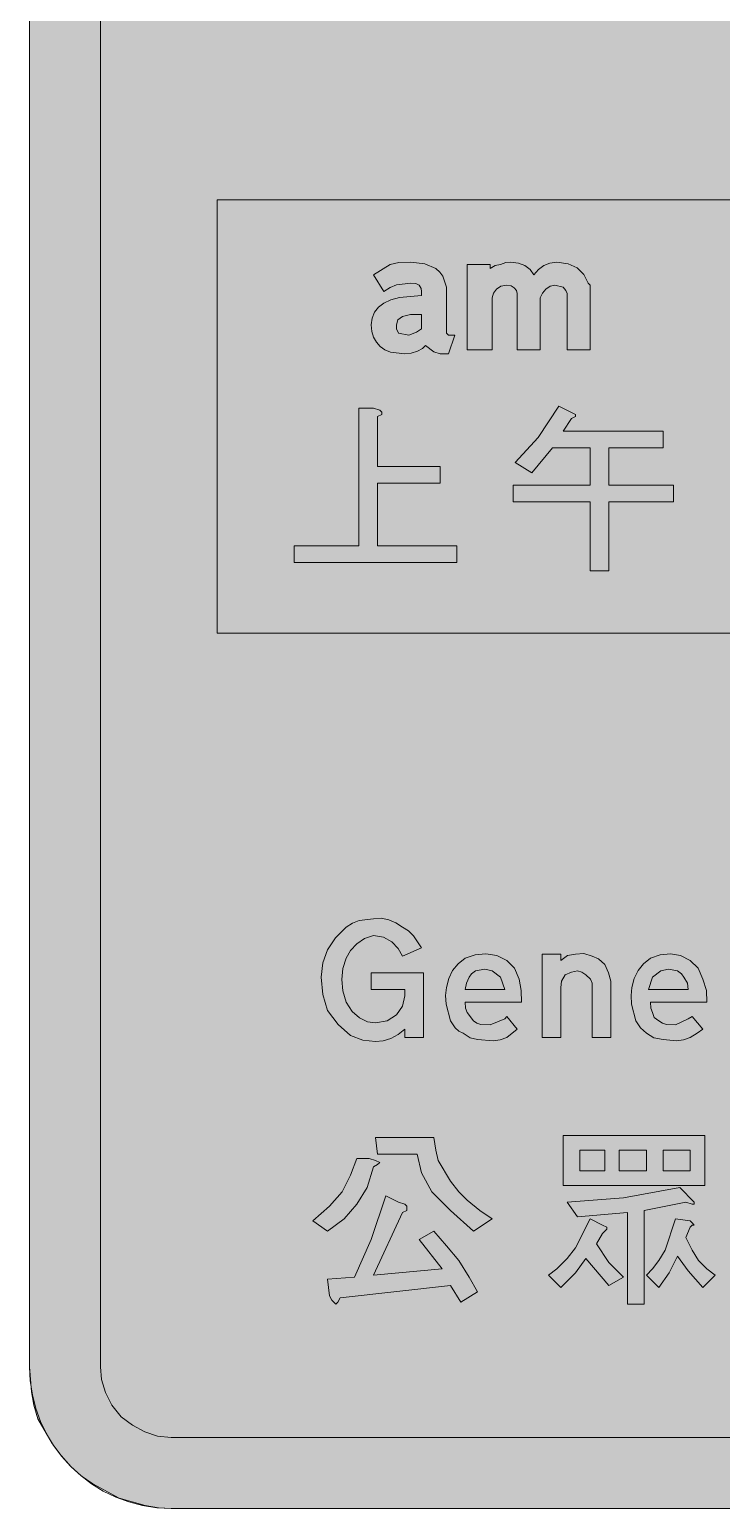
# Model space of a CAD drawing. Header units: metres. Extents: x 144 to 426, y 7 to 265.
# Drawn here: x 143.8 to 203.6, y 7.2 to 134.9 of the extents above; entities that cross this region are included whole.
import ezdxf

# ---------------------------------------------------------------- set-up
doc = ezdxf.new("R2010")
doc.units = ezdxf.units.M
for name, color, linetype, true_color in [('FILL_BLACK_000000', 7, 'Continuous', 0x000000), ('FILL_BLUE_0000FF', 7, 'Continuous', 0x0000ff), ('FILL_WHITE_FFFFFF', 7, 'Continuous', 0xffffff), ('STROKE_BLUE_0000FF', 7, 'Continuous', 0x0000ff)]:
    doc.layers.add(name, color=color, linetype=linetype, true_color=true_color)

msp = doc.modelspace()

# ---------------------------------------------------------------- hatches: boundary and pattern name
at = {"layer": 'FILL_BLACK_000000', "true_color": 0x000000}
h = msp.add_hatch(color=7, dxfattribs=at)
h.dxf.hatch_style = 1
h.paths.add_polyline_path([(177.64, 112.59), (177.48, 112.86), (177.19, 113.02), (176.76, 113.04), (175.52, 112.88), (174.96, 112.66), (174.42, 112.32), (173.52, 113.76), (174.96, 114.66), (175.72, 114.82), (176.76, 114.84), (177.97, 114.71), (178.9, 114.3), (179.25, 114), (179.52, 113.63), (179.82, 112.68), (179.82, 108.9), (179.84, 108.72), (180, 108.54), (180.54, 108.54), (180, 106.92), (179.3, 106.94), (178.74, 107.1), (178.02, 107.64), (177.76, 107.38), (177.32, 107.15), (176.78, 106.98), (176.22, 106.92), (175.01, 107.09), (174.52, 107.29), (174.1, 107.57), (173.78, 107.93), (173.54, 108.36), (173.39, 108.87), (173.34, 109.44), (173.41, 110.01), (173.61, 110.52), (173.95, 110.95), (174.42, 111.31), (175.03, 111.59), (175.77, 111.79), (177.66, 111.96), (177.66, 112.32), (177.64, 112.59)])
h.paths.add_polyline_path([(175.68, 108.72), (176.58, 108.54), (177.25, 108.81), (177.66, 109.08), (177.66, 110.34), (176.71, 110.32), (176.04, 110.16), (175.63, 109.87), (175.5, 109.44), (175.5, 109.08), (175.68, 108.72)], flags=16)
h = msp.add_hatch(color=7, dxfattribs=at)
h.dxf.hatch_style = 1
h.paths.add_polyline_path([(188.78, 112.77), (188.42, 112.52), (188.12, 112.18), (187.92, 111.78), (187.92, 107.28), (185.94, 107.28), (185.94, 112.14), (185.88, 112.4), (185.69, 112.64), (185.41, 112.8), (185.04, 112.86), (184.54, 112.77), (184.14, 112.52), (183.88, 112.18), (183.78, 111.78), (183.78, 107.28), (181.62, 107.28), (181.62, 114.66), (183.6, 114.66), (183.6, 114.3), (184.05, 114.55), (184.5, 114.66), (184.95, 114.82), (185.4, 114.84), (186.04, 114.77), (186.59, 114.57), (187.05, 114.23), (187.38, 113.76), (187.79, 114.23), (188.24, 114.57), (188.75, 114.77), (189.36, 114.84), (190.34, 114.71), (191.12, 114.35), (191.69, 113.78), (192.06, 113.04), (192.24, 112.86), (192.24, 107.28), (190.26, 107.28), (190.26, 112.14), (190.15, 112.41), (189.9, 112.68), (189.18, 112.86), (188.78, 112.77)])
h = msp.add_hatch(color=7, dxfattribs=at)
h.dxf.hatch_style = 1
h.paths.add_polyline_path([(174.06, 102.06), (174.24, 101.88), (174.24, 101.7), (173.88, 101.52), (173.88, 97.2), (179.28, 97.2), (179.28, 95.76), (173.88, 95.76), (173.88, 90.36), (180.72, 90.36), (180.72, 88.92), (166.68, 88.92), (166.68, 90.36), (172.26, 90.36), (172.26, 102.24), (173.52, 102.24), (174.06, 102.06)])
h = msp.add_hatch(color=7, dxfattribs=at)
h.dxf.hatch_style = 1
h.paths.add_polyline_path([(187.74, 99.72), (189.54, 102.42), (190.98, 101.7), (190.98, 101.52), (190.62, 101.34), (189.9, 100.26), (198.54, 100.26), (198.54, 98.82), (193.86, 98.82), (193.86, 95.58), (199.44, 95.58), (199.44, 94.14), (193.86, 94.14), (193.86, 88.2), (192.24, 88.2), (192.24, 94.14), (185.58, 94.14), (185.58, 95.58), (192.24, 95.58), (192.24, 98.82), (189, 98.82), (187.2, 96.66), (185.76, 97.56), (187.74, 99.72)])
at = {"layer": 'FILL_BLUE_0000FF', "true_color": 0x0000ff}
h = msp.add_hatch(color=7, dxfattribs=at)
h.dxf.hatch_style = 1
h.paths.add_polyline_path([(419.4, 19.44), (419.36, 18.36), (419.04, 17.28), (418.46, 16.2), (417.6, 15.12), (416.68, 14.42), (415.62, 13.86), (414.45, 13.46), (413.28, 13.32), (156.06, 13.32), (154.88, 13.45), (153.77, 13.82), (152.72, 14.38), (151.74, 15.12), (150.93, 16.12), (150.37, 17.21), (150.04, 18.33), (149.94, 19.44), (149.94, 252.72), (150.04, 253.83), (150.37, 254.95), (150.93, 256.04), (151.74, 257.04), (152.66, 257.83), (153.72, 258.48), (154.89, 258.73), (156.06, 258.84), (413.28, 258.84), (414.49, 258.71), (415.64, 258.35), (416.7, 257.78), (417.6, 257.04), (418.41, 256.14), (418.97, 255.08), (419.3, 253.93), (419.4, 252.72), (419.4, 19.44)])
at = {"layer": 'FILL_WHITE_FFFFFF', "true_color": 0xffffff}
h = msp.add_hatch(color=7, dxfattribs=at)
h.dxf.hatch_style = 1
h.paths.add_polyline_path([(156.06, 7.2), (154.95, 7.26), (153.81, 7.45), (151.56, 8.1), (149.29, 9.32), (148.29, 10.02), (147.42, 10.8), (146.54, 11.78), (145.78, 12.8), (144.54, 14.94), (144.2, 16.12), (143.98, 17.26), (143.82, 19.44), (143.82, 252.72), (143.98, 254.97), (144.2, 256.11), (144.54, 257.22), (145.12, 258.37), (145.78, 259.43), (146.54, 260.41), (147.42, 261.36), (148.29, 262.24), (149.29, 262.98), (150.38, 263.59), (151.56, 264.06), (152.67, 264.5), (153.81, 264.78), (156.06, 264.96), (413.28, 264.96), (415.53, 264.78), (416.67, 264.5), (417.78, 264.06), (418.96, 263.59), (420.07, 262.98), (421.12, 262.24), (422.1, 261.36), (423.58, 259.43), (424.23, 258.37), (424.8, 257.22), (425.14, 256.11), (425.36, 254.97), (425.52, 252.72), (425.52, 19.44), (425.36, 17.26), (425.14, 16.12), (424.8, 14.94), (423.58, 12.8), (422.1, 10.8), (420.07, 9.32), (417.78, 8.1), (415.53, 7.45), (414.39, 7.26), (413.28, 7.2), (156.06, 7.2)])
h = msp.add_hatch(color=7, dxfattribs=at)
h.dxf.hatch_style = 1
h.paths.add_polyline_path([(292.14, 120.24), (292.14, 82.8), (160.02, 82.8), (160.02, 120.24), (292.14, 120.24)])
h = msp.add_hatch(color=7, dxfattribs=at)
h.dxf.hatch_style = 1
h.paths.add_polyline_path([(175.03, 47.79), (174.37, 47.59), (173.7, 47.52), (172.62, 47.66), (171.54, 48.06), (170.48, 49.01), (169.56, 50.22), (169.16, 51.59), (169.02, 53.1), (169.16, 54.34), (169.56, 55.44), (170.24, 56.5), (171.18, 57.42), (171.72, 57.76), (172.28, 57.98), (173.52, 58.14), (174.19, 58.18), (174.85, 58.05), (175.47, 57.79), (176.04, 57.42), (176.55, 57.09), (176.99, 56.66), (177.66, 55.62), (176.04, 54.9), (175.67, 55.56), (175.12, 56.14), (174.39, 56.55), (173.52, 56.7), (172.75, 56.44), (172.08, 55.98), (171.55, 55.38), (171.18, 54.72), (170.88, 53.85), (170.78, 52.9), (170.88, 51.91), (171.18, 50.94), (171.68, 50.13), (172.31, 49.57), (173, 49.24), (173.7, 49.14), (174.7, 49.33), (175.5, 49.84), (176.03, 50.58), (176.22, 51.48), (176.22, 52.02), (173.34, 52.02), (173.34, 53.46), (177.84, 53.46), (177.84, 47.88), (176.22, 47.88), (176.22, 48.6), (175.65, 48.13), (175.03, 47.79)])
h = msp.add_hatch(color=7, dxfattribs=at)
h.dxf.hatch_style = 1
h.paths.add_polyline_path([(181.26, 48.24), (180.89, 48.43), (180.58, 48.71), (180.18, 49.32), (179.8, 50.76), (179.75, 51.5), (179.82, 52.2), (180.02, 52.97), (180.36, 53.66), (180.83, 54.25), (181.44, 54.72), (182.31, 55.02), (183.24, 55.1), (184.17, 54.95), (185.04, 54.54), (185.71, 53.87), (186.12, 52.92), (186.28, 51.93), (186.3, 50.94), (181.44, 50.94), (181.46, 50.42), (181.62, 50.04), (182.16, 49.32), (182.46, 49.11), (182.81, 49.01), (183.6, 48.96), (184.86, 49.5), (185.04, 49.68), (185.94, 48.6), (185.04, 47.88), (184.47, 47.67), (183.85, 47.59), (182.52, 47.7), (181.89, 47.84), (181.26, 48.24)])
h.paths.add_polyline_path([(184.5, 53.1), (183.78, 53.64), (183.13, 53.78), (182.34, 53.64), (182, 53.37), (181.8, 53.1), (181.55, 52.56), (181.44, 52.02), (184.86, 52.02), (184.5, 53.1)], flags=16)
h = msp.add_hatch(color=7, dxfattribs=at)
h.dxf.hatch_style = 1
h.paths.add_polyline_path([(190.62, 53.53), (190.08, 53.28), (189.76, 52.74), (189.72, 52.2), (189.72, 47.88), (188.1, 47.88), (188.1, 55.08), (189.72, 55.08), (189.72, 54.54), (190.28, 54.95), (190.98, 55.08), (191.7, 55.13), (192.42, 54.9), (192.96, 54.68), (193.5, 54.18), (193.84, 53.46), (194.04, 52.74), (194.04, 47.88), (192.42, 47.88), (192.42, 52.56), (192.28, 52.92), (191.88, 53.28), (191.52, 53.53), (191.16, 53.64), (190.62, 53.53)])
h = msp.add_hatch(color=7, dxfattribs=at)
h.dxf.hatch_style = 1
h.paths.add_polyline_path([(197.1, 48.24), (196.58, 48.71), (196.2, 49.32), (195.82, 50.76), (195.77, 51.5), (195.84, 52.2), (196.04, 52.97), (196.38, 53.66), (196.85, 54.25), (197.46, 54.72), (198.3, 55.02), (199.17, 55.1), (200.04, 54.95), (200.88, 54.54), (201.56, 53.87), (201.96, 52.92), (202.28, 51.93), (202.32, 50.94), (197.46, 50.94), (197.48, 50.42), (197.64, 50.04), (197.78, 49.61), (198.18, 49.32), (198.48, 49.11), (198.83, 49.01), (199.62, 48.96), (200.7, 49.5), (201.06, 49.68), (201.96, 48.6), (201.49, 48.24), (200.88, 47.88), (200.31, 47.67), (199.71, 47.59), (198.54, 47.7), (197.75, 47.84), (197.1, 48.24)])
h.paths.add_polyline_path([(200.66, 52.56), (200.34, 53.1), (200.14, 53.37), (199.8, 53.64), (199.01, 53.78), (198.36, 53.64), (197.64, 53.1), (197.28, 52.02), (200.7, 52.02), (200.66, 52.56)], flags=16)
h = msp.add_hatch(color=7, dxfattribs=at)
h.dxf.hatch_style = 1
h.paths.add_polyline_path([(178.74, 39.24), (178.92, 38.16), (179.1, 37.26), (180.18, 35.46), (180.9, 34.56), (181.62, 33.84), (182.7, 32.94), (183.78, 32.22), (182.16, 31.14), (180.18, 32.94), (178.56, 34.56), (177.66, 36.18), (177.3, 37.8), (173.88, 37.8), (173.7, 39.24), (178.74, 39.24)])
h = msp.add_hatch(color=7, dxfattribs=at)
h.dxf.hatch_style = 1
h.paths.add_polyline_path([(189.9, 39.42), (202.14, 39.42), (202.14, 35.1), (189.9, 35.1), (189.9, 39.42)])
h.paths.add_polyline_path([(191.34, 36.36), (193.5, 36.36), (193.5, 38.16), (191.34, 38.16), (191.34, 36.36)], flags=16)
h.paths.add_polyline_path([(194.76, 38.16), (194.76, 36.36), (197.1, 36.36), (197.1, 38.16), (194.76, 38.16)], flags=16)
h.paths.add_polyline_path([(200.88, 38.16), (198.54, 38.16), (198.54, 36.36), (200.88, 36.36), (200.88, 38.16)], flags=16)
h = msp.add_hatch(color=7, dxfattribs=at)
h.dxf.hatch_style = 1
h.paths.add_polyline_path([(173.7, 37.26), (174.06, 37.08), (173.88, 36.9), (173.52, 36.72), (172.98, 34.92), (172.08, 33.48), (171, 32.22), (169.56, 31.14), (168.3, 32.04), (169.74, 33.3), (170.82, 34.56), (171.54, 36), (172.08, 37.44), (173.16, 37.44), (173.7, 37.26)])
h = msp.add_hatch(color=7, dxfattribs=at)
h.dxf.hatch_style = 1
h.paths.add_polyline_path([(195.12, 34.02), (199.98, 34.92), (201.24, 33.66), (201.24, 33.48), (201.06, 33.48), (200.52, 33.66), (196.92, 32.94), (196.92, 24.84), (195.48, 24.84), (195.48, 32.76), (191.16, 32.4), (190.26, 33.66), (195.12, 34.02)])
h = msp.add_hatch(color=7, dxfattribs=at)
h.dxf.hatch_style = 1
h.paths.add_polyline_path([(176.22, 33.48), (176.4, 33.3), (176.4, 32.94), (176.04, 32.76), (173.52, 27.36), (179.46, 27.9), (177.48, 30.42), (178.74, 31.14), (179.82, 29.88), (180.9, 28.62), (181.8, 27.18), (182.52, 25.92), (181.08, 25.02), (180.18, 26.46), (170.64, 25.38), (170.46, 25.02), (170.28, 24.84), (169.92, 25.2), (169.74, 25.56), (169.56, 27), (171.9, 27.18), (173.34, 30.42), (174.6, 34.2), (175.68, 33.66), (176.22, 33.48)])
h = msp.add_hatch(color=7, dxfattribs=at)
h.dxf.hatch_style = 1
h.paths.add_polyline_path([(193.32, 31.68), (193.68, 31.5), (193.68, 31.32), (193.5, 31.14), (193.32, 30.96), (192.78, 30.06), (193.86, 28.44), (195.12, 27.18), (193.86, 26.46), (191.88, 28.8), (190.98, 27.54), (189.72, 26.28), (188.64, 27.36), (189.36, 27.9), (190.26, 28.8), (190.98, 29.7), (192.24, 32.22), (193.32, 31.68)])
h = msp.add_hatch(color=7, dxfattribs=at)
h.dxf.hatch_style = 1
h.paths.add_polyline_path([(200.88, 32.04), (201.06, 31.86), (201.24, 31.68), (201.06, 31.68), (200.88, 31.5), (200.52, 30.6), (201.06, 29.52), (201.6, 28.62), (202.32, 27.9), (203.04, 27.36), (201.96, 26.28), (200.7, 27.72), (199.8, 28.98), (199.08, 27.54), (198.18, 26.28), (197.1, 27.36), (197.64, 27.9), (198.18, 28.62), (198.72, 29.52), (199.62, 32.22), (200.88, 32.04)])

# ---------------------------------------------------------------- linework, layer by layer
at = {"layer": 'FILL_BLACK_000000', "lineweight": 0, "true_color": 0x000000}
for points in [[(177.64, 112.59), (177.48, 112.86), (177.19, 113.02), (176.76, 113.04), (175.52, 112.88), (174.96, 112.66), (174.42, 112.32), (173.52, 113.76), (174.96, 114.66), (175.72, 114.82), (176.76, 114.84), (177.97, 114.71), (178.9, 114.3), (179.25, 114), (179.52, 113.63), (179.82, 112.68), (179.82, 108.9), (179.84, 108.72), (180, 108.54), (180.54, 108.54), (180, 106.92), (179.3, 106.94), (178.74, 107.1), (178.02, 107.64), (177.76, 107.38), (177.32, 107.15), (176.78, 106.98), (176.22, 106.92), (175.01, 107.09), (174.52, 107.29), (174.1, 107.57), (173.78, 107.93), (173.54, 108.36), (173.39, 108.87), (173.34, 109.44), (173.41, 110.01), (173.61, 110.52), (173.95, 110.95), (174.42, 111.31), (175.03, 111.59), (175.77, 111.79), (177.66, 111.96), (177.66, 112.32)], [(188.78, 112.77), (188.42, 112.52), (188.12, 112.18), (187.92, 111.78), (187.92, 107.28), (185.94, 107.28), (185.94, 112.14), (185.88, 112.4), (185.69, 112.64), (185.41, 112.8), (185.04, 112.86), (184.54, 112.77), (184.14, 112.52), (183.88, 112.18), (183.78, 111.78), (183.78, 107.28), (181.62, 107.28), (181.62, 114.66), (183.6, 114.66), (183.6, 114.3), (184.05, 114.55), (184.5, 114.66), (184.95, 114.82), (185.4, 114.84), (186.04, 114.77), (186.59, 114.57), (187.05, 114.23), (187.38, 113.76), (187.79, 114.23), (188.24, 114.57), (188.75, 114.77), (189.36, 114.84), (190.34, 114.71), (191.12, 114.35), (191.69, 113.78), (192.06, 113.04), (192.24, 112.86), (192.24, 107.28), (190.26, 107.28), (190.26, 112.14), (190.15, 112.41), (189.9, 112.68), (189.18, 112.86)], [(175.68, 108.72), (176.58, 108.54), (177.25, 108.81), (177.66, 109.08), (177.66, 110.34), (176.71, 110.32), (176.04, 110.16), (175.63, 109.87), (175.5, 109.44), (175.5, 109.08)], [(174.06, 102.06), (174.24, 101.88), (174.24, 101.7), (173.88, 101.52), (173.88, 97.2), (179.28, 97.2), (179.28, 95.76), (173.88, 95.76), (173.88, 90.36), (180.72, 90.36), (180.72, 88.92), (166.68, 88.92), (166.68, 90.36), (172.26, 90.36), (172.26, 102.24), (173.52, 102.24)], [(187.74, 99.72), (189.54, 102.42), (190.98, 101.7), (190.98, 101.52), (190.62, 101.34), (189.9, 100.26), (198.54, 100.26), (198.54, 98.82), (193.86, 98.82), (193.86, 95.58), (199.44, 95.58), (199.44, 94.14), (193.86, 94.14), (193.86, 88.2), (192.24, 88.2), (192.24, 94.14), (185.58, 94.14), (185.58, 95.58), (192.24, 95.58), (192.24, 98.82), (189, 98.82), (187.2, 96.66), (185.76, 97.56)]]:
    msp.add_lwpolyline(points, close=True, dxfattribs=at)
at = {"layer": 'FILL_BLUE_0000FF', "lineweight": 0, "true_color": 0x0000ff}
msp.add_lwpolyline([(413.28, 13.32), (156.06, 13.32), (154.88, 13.45), (153.77, 13.82), (152.72, 14.38), (151.74, 15.12), (150.93, 16.12), (150.37, 17.21), (150.04, 18.33), (149.94, 19.44), (149.94, 252.72), (150.04, 253.83), (150.37, 254.95), (150.93, 256.04), (151.74, 257.04), (152.66, 257.83), (153.72, 258.48), (154.89, 258.73), (156.06, 258.84), (413.28, 258.84)], dxfattribs=at)
at = {"layer": 'FILL_WHITE_FFFFFF', "lineweight": 0, "true_color": 0xffffff}
msp.add_lwpolyline([(413.28, 7.2), (156.06, 7.2), (154.95, 7.26), (153.81, 7.45), (151.56, 8.1), (149.29, 9.32), (148.29, 10.02), (147.42, 10.8), (146.54, 11.78), (145.78, 12.8), (144.54, 14.94), (144.2, 16.12), (143.98, 17.26), (143.82, 19.44), (143.82, 252.72)], dxfattribs=at)
at = {"layer": 'FILL_WHITE_FFFFFF', "lineweight": 0, "true_color": 0x0000ff}
msp.add_lwpolyline([(292.14, 120.24), (292.14, 82.8), (160.02, 82.8), (160.02, 120.24)], close=True, dxfattribs=at)
at = {"layer": 'FILL_WHITE_FFFFFF', "lineweight": 0, "true_color": 0xffffff}
for points in [[(175.03, 47.79), (174.37, 47.59), (173.7, 47.52), (172.62, 47.66), (171.54, 48.06), (170.48, 49.01), (169.56, 50.22), (169.16, 51.59), (169.02, 53.1), (169.16, 54.34), (169.56, 55.44), (170.24, 56.5), (171.18, 57.42), (171.72, 57.76), (172.28, 57.98), (173.52, 58.14), (174.19, 58.18), (174.85, 58.05), (175.47, 57.79), (176.04, 57.42), (176.55, 57.09), (176.99, 56.66), (177.66, 55.62), (176.04, 54.9), (175.67, 55.56), (175.12, 56.14), (174.39, 56.55), (173.52, 56.7), (172.75, 56.44), (172.08, 55.98), (171.55, 55.38), (171.18, 54.72), (170.88, 53.85), (170.78, 52.9), (170.88, 51.91), (171.18, 50.94), (171.68, 50.13), (172.31, 49.57), (173, 49.24), (173.7, 49.14), (174.7, 49.33), (175.5, 49.84), (176.03, 50.58), (176.22, 51.48), (176.22, 52.02), (173.34, 52.02), (173.34, 53.46), (177.84, 53.46), (177.84, 47.88), (176.22, 47.88), (176.22, 48.6), (175.65, 48.13)], [(181.26, 48.24), (180.89, 48.43), (180.58, 48.71), (180.18, 49.32), (179.8, 50.76), (179.75, 51.5), (179.82, 52.2), (180.02, 52.97), (180.36, 53.66), (180.83, 54.25), (181.44, 54.72), (182.31, 55.02), (183.24, 55.1), (184.17, 54.95), (185.04, 54.54), (185.71, 53.87), (186.12, 52.92), (186.28, 51.93), (186.3, 50.94), (181.44, 50.94), (181.46, 50.42), (181.62, 50.04), (182.16, 49.32), (182.46, 49.11), (182.81, 49.01), (183.6, 48.96), (184.86, 49.5), (185.04, 49.68), (185.94, 48.6), (185.04, 47.88), (184.47, 47.67), (183.85, 47.59), (182.52, 47.7), (181.89, 47.84)], [(190.62, 53.53), (190.08, 53.28), (189.76, 52.74), (189.72, 52.2), (189.72, 47.88), (188.1, 47.88), (188.1, 55.08), (189.72, 55.08), (189.72, 54.54), (190.28, 54.95), (190.98, 55.08), (191.7, 55.13), (192.42, 54.9), (192.96, 54.68), (193.5, 54.18), (193.84, 53.46), (194.04, 52.74), (194.04, 47.88), (192.42, 47.88), (192.42, 52.56), (192.28, 52.92), (191.88, 53.28), (191.52, 53.53), (191.16, 53.64)], [(197.1, 48.24), (196.58, 48.71), (196.2, 49.32), (195.82, 50.76), (195.77, 51.5), (195.84, 52.2), (196.04, 52.97), (196.38, 53.66), (196.85, 54.25), (197.46, 54.72), (198.3, 55.02), (199.17, 55.1), (200.04, 54.95), (200.88, 54.54), (201.56, 53.87), (201.96, 52.92), (202.28, 51.93), (202.32, 50.94), (197.46, 50.94), (197.48, 50.42), (197.64, 50.04), (197.78, 49.61), (198.18, 49.32), (198.48, 49.11), (198.83, 49.01), (199.62, 48.96), (200.7, 49.5), (201.06, 49.68), (201.96, 48.6), (201.49, 48.24), (200.88, 47.88), (200.31, 47.67), (199.71, 47.59), (198.54, 47.7), (197.75, 47.84)], [(184.5, 53.1), (183.78, 53.64), (183.13, 53.78), (182.34, 53.64), (182, 53.37), (181.8, 53.1), (181.55, 52.56), (181.44, 52.02), (184.86, 52.02)], [(200.66, 52.56), (200.34, 53.1), (200.14, 53.37), (199.8, 53.64), (199.01, 53.78), (198.36, 53.64), (197.64, 53.1), (197.28, 52.02), (200.7, 52.02)], [(178.74, 39.24), (178.92, 38.16), (179.1, 37.26), (180.18, 35.46), (180.9, 34.56), (181.62, 33.84), (182.7, 32.94), (183.78, 32.22), (182.16, 31.14), (180.18, 32.94), (178.56, 34.56), (177.66, 36.18), (177.3, 37.8), (173.88, 37.8), (173.7, 39.24)], [(189.9, 39.42), (202.14, 39.42), (202.14, 35.1), (189.9, 35.1)], [(173.7, 37.26), (174.06, 37.08), (173.88, 36.9), (173.52, 36.72), (172.98, 34.92), (172.08, 33.48), (171, 32.22), (169.56, 31.14), (168.3, 32.04), (169.74, 33.3), (170.82, 34.56), (171.54, 36), (172.08, 37.44), (173.16, 37.44)], [(191.34, 36.36), (193.5, 36.36), (193.5, 38.16), (191.34, 38.16)], [(194.76, 38.16), (194.76, 36.36), (197.1, 36.36), (197.1, 38.16)], [(200.88, 38.16), (198.54, 38.16), (198.54, 36.36), (200.88, 36.36)], [(195.12, 34.02), (199.98, 34.92), (201.24, 33.66), (201.24, 33.48), (201.06, 33.48), (200.52, 33.66), (196.92, 32.94), (196.92, 24.84), (195.48, 24.84), (195.48, 32.76), (191.16, 32.4), (190.26, 33.66)], [(176.22, 33.48), (176.4, 33.3), (176.4, 32.94), (176.04, 32.76), (173.52, 27.36), (179.46, 27.9), (177.48, 30.42), (178.74, 31.14), (179.82, 29.88), (180.9, 28.62), (181.8, 27.18), (182.52, 25.92), (181.08, 25.02), (180.18, 26.46), (170.64, 25.38), (170.46, 25.02), (170.28, 24.84), (169.92, 25.2), (169.74, 25.56), (169.56, 27), (171.9, 27.18), (173.34, 30.42), (174.6, 34.2), (175.68, 33.66)], [(193.32, 31.68), (193.68, 31.5), (193.68, 31.32), (193.5, 31.14), (193.32, 30.96), (192.78, 30.06), (193.86, 28.44), (195.12, 27.18), (193.86, 26.46), (191.88, 28.8), (190.98, 27.54), (189.72, 26.28), (188.64, 27.36), (189.36, 27.9), (190.26, 28.8), (190.98, 29.7), (192.24, 32.22)], [(200.88, 32.04), (201.06, 31.86), (201.24, 31.68), (201.06, 31.68), (200.88, 31.5), (200.52, 30.6), (201.06, 29.52), (201.6, 28.62), (202.32, 27.9), (203.04, 27.36), (201.96, 26.28), (200.7, 27.72), (199.8, 28.98), (199.08, 27.54), (198.18, 26.28), (197.1, 27.36), (197.64, 27.9), (198.18, 28.62), (198.72, 29.52), (199.62, 32.22)]]:
    msp.add_lwpolyline(points, close=True, dxfattribs=at)
at = {"layer": 'STROKE_BLUE_0000FF', "lineweight": 0, "true_color": 0x0000ff}
for points in [[(143.82, 252.72), (143.82, 19.44)], [(143.82, 19.44), (143.88, 18.21), (144.07, 17), (144.36, 15.84), (144.77, 14.72), (145.28, 13.65), (145.89, 12.64), (146.59, 11.7), (147.38, 10.82), (148.24, 10.03), (149.18, 9.32), (150.19, 8.7), (151.26, 8.18), (152.39, 7.76), (153.57, 7.45), (154.8, 7.26), (156.06, 7.2)], [(156.06, 7.2), (413.28, 7.2)]]:
    msp.add_lwpolyline(points, dxfattribs=at)

doc.saveas('drawing.dxf')
